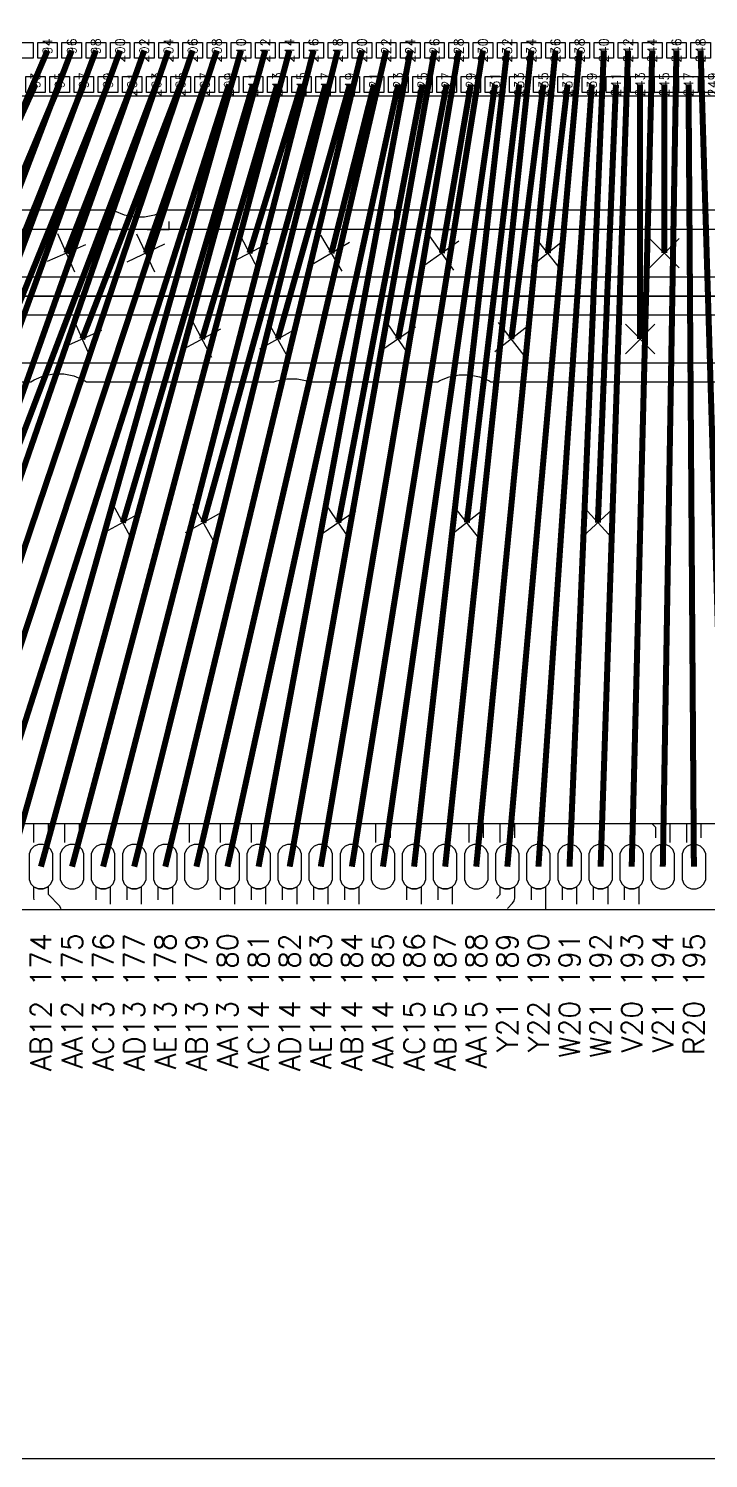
# Model space of a CAD drawing. Extents: x -8.5 to 8.5, y -8.5 to 8.5.
# Drawn here: x -2.394 to -0.097, y -8.5 to -3.672 of the extents above; entities that cross this region are included whole.
import ezdxf
from ezdxf.enums import TextEntityAlignment as Align

# ---------------------------------------------------------------- set-up
doc = ezdxf.new("R2010")
doc.units = 0
doc.header["$MEASUREMENT"] = 0
doc.linetypes.add('DASHED', pattern=[0.03, 0.015, -0.015])
for name, color, linetype in [('COPPER', 40, 'CONTINUOUS'), ('DIE_1', 5, 'CONTINUOUS'), ('DIE_PAD_1', 7, 'CONTINUOUS'), ('DIE_PAD_TEXT_1', 5, 'CONTINUOUS'), ('DIE_TEXT_1', 5, 'CONTINUOUS'), ('FINGER_PAD_1', 7, 'CONTINUOUS'), ('FINGER_TEXT_1', 4, 'CONTINUOUS'), ('RING_1', 3, 'CONTINUOUS'), ('RING_2', 1, 'CONTINUOUS'), ('TOPSOLDERMASK', 4, 'CONTINUOUS'), ('WIRE_TIER_1', 3, 'CONTINUOUS'), ('WIRE_TIER_2', 1, 'CONTINUOUS'), ('WIRE_TIER_3', 6, 'CONTINUOUS')]:
    doc.layers.add(name, color=color, linetype=linetype)
doc.styles.add('FONT0', font='romans', dxfattribs={"height": 1})

# ---------------------------------------------------------------- blocks, each defined once
blk = doc.blocks.new('FINGER-100X250OBR_1')
at = {"layer": 'FINGER_PAD_1', "flags": 128}
blk.add_lwpolyline([(0.00795, 0.07499), (-0.00795, 0.07499), (-0.02265, 0.0689), (-0.0339, 0.05765), (-0.03999, 0.04295), (-0.04, 0.035), (-0.04, -0.035), (-0.03999, -0.04295), (-0.0339, -0.05765), (-0.02265, -0.0689), (-0.00795, -0.07499), (0.00795, -0.07499), (0.02265, -0.0689), (0.0339, -0.05765), (0.03999, -0.04295), (0.04, -0.035), (0.04, 0.035), (0.03999, 0.04295), (0.0339, 0.05765), (0.02265, 0.0689)], close=True, dxfattribs=at)
blk = doc.blocks.new('WIRE_TIER_1')
at = {"layer": 'WIRE_TIER_1', "flags": 128}
for points in [[(0.04999, 0.04999), (-0.04999, -0.04998)], [(-0.04998, 0.04999), (0.04997, -0.04999)]]:
    blk.add_lwpolyline(points, dxfattribs=at)

msp = doc.modelspace()

# ---------------------------------------------------------------- linework, layer by layer
at = {"layer": 'COPPER', "linetype": 'DASHED', "ltscale": 2, "flags": 128}
for points in [[(-1.91902, -4.285), (-1.93099, -4.285), (-1.93612, -4.28843), (-1.96797, -4.30162), (-2.00178, -4.30835), (-2.03626, -4.30835), (-2.07007, -4.30162), (-2.10192, -4.28843), (-2.10705, -4.285), (-2.11902, -4.285), (-2.11902, -4.35), (-1.91902, -4.35)], [(-0.95747, -4.285), (-1.15745, -4.285), (-1.15745, -4.35), (-0.95747, -4.35)], [(-2.34026, -6.35668), (-2.36388, -6.35668), (-2.36645, -6.35719), (-2.37707, -6.35719), (-2.37707, -6.43512), (-2.37472, -6.43277), (-2.36002, -6.42668), (-2.34412, -6.42668), (-2.32942, -6.43277), (-2.32707, -6.43512), (-2.32707, -6.35719), (-2.33768, -6.35719)], [(-2.23521, -6.35669), (-2.25883, -6.35669), (-2.26139, -6.3572), (-2.27202, -6.3572), (-2.27202, -6.43513), (-2.26967, -6.43278), (-2.25497, -6.42669), (-2.23907, -6.42669), (-2.22437, -6.43278), (-2.22202, -6.43513), (-2.22202, -6.3572), (-2.23264, -6.3572)], [(-1.81501, -6.35672), (-1.83863, -6.35672), (-1.84118, -6.35723), (-1.85181, -6.35723), (-1.85181, -6.43515), (-1.84947, -6.43281), (-1.83477, -6.42672), (-1.81887, -6.42672), (-1.80417, -6.43281), (-1.80183, -6.43515), (-1.80183, -6.35723), (-1.81245, -6.35723)], [(-1.70996, -6.35673), (-1.73358, -6.35673), (-1.73611, -6.35723), (-1.74677, -6.35723), (-1.74677, -6.43517), (-1.74442, -6.43282), (-1.72972, -6.42673), (-1.71382, -6.42673), (-1.69912, -6.43282), (-1.69677, -6.43517), (-1.69677, -6.35724), (-1.70742, -6.35724)], [(-1.60491, -6.35673), (-1.62853, -6.35673), (-1.6311, -6.35724), (-1.64172, -6.35724), (-1.64172, -6.43517), (-1.63937, -6.43282), (-1.62467, -6.42673), (-1.60877, -6.42673), (-1.59407, -6.43282), (-1.59172, -6.43517), (-1.59172, -6.35724), (-1.60233, -6.35724)], [(-1.18471, -6.35676), (-1.20833, -6.35676), (-1.21089, -6.35727), (-1.22152, -6.35727), (-1.22152, -6.4352), (-1.21917, -6.43285), (-1.20447, -6.42676), (-1.18857, -6.42676), (-1.17387, -6.43285), (-1.17152, -6.4352), (-1.17152, -6.35727), (-1.18214, -6.35727)], [(-0.86956, -6.35678), (-0.89318, -6.35678), (-0.89574, -6.35729), (-0.90636, -6.35729), (-0.90637, -6.43522), (-0.90402, -6.43287), (-0.88932, -6.42678), (-0.87342, -6.42678), (-0.85872, -6.43287), (-0.85637, -6.43522), (-0.85638, -6.35729), (-0.86699, -6.35729)], [(-0.76451, -6.35679), (-0.78813, -6.35679), (-0.79068, -6.3573), (-0.80132, -6.3573), (-0.80132, -6.43523), (-0.79897, -6.43288), (-0.78427, -6.42679), (-0.76837, -6.42679), (-0.75367, -6.43288), (-0.75132, -6.43523), (-0.75132, -6.3573), (-0.76195, -6.3573)], [(-0.23926, -6.35682), (-0.26288, -6.35682), (-0.26546, -6.35733), (-0.28709, -6.35733), (-0.27606, -6.36836), (-0.27607, -6.43526), (-0.27372, -6.43291), (-0.25902, -6.42682), (-0.24312, -6.42682), (-0.22842, -6.43291), (-0.22607, -6.43526), (-0.22608, -6.3582), (-0.22607, -6.35801), (-0.22611, -6.35733), (-0.23667, -6.35733)], [(-0.13421, -6.35683), (-0.15783, -6.35683), (-0.16039, -6.35734), (-0.17101, -6.35734), (-0.17102, -6.43527), (-0.16867, -6.43292), (-0.15397, -6.42683), (-0.13807, -6.42683), (-0.12337, -6.43292), (-0.12102, -6.43527), (-0.12103, -6.35734), (-0.13164, -6.35734)], [(-2.32708, -6.56823), (-2.32942, -6.57057), (-2.34412, -6.57666), (-2.36002, -6.57666), (-2.37472, -6.57057), (-2.37706, -6.56823), (-2.37706, -6.60667), (-2.37516, -6.61623), (-2.36974, -6.62434), (-2.34741, -6.64666), (-2.34026, -6.64666), (-2.33774, -6.64616), (-2.28355, -6.64616), (-2.28446, -6.64163), (-2.28988, -6.63352), (-2.28991, -6.6335), (-2.32708, -6.59632)], [(-2.11697, -6.56824), (-2.11932, -6.57059), (-2.13402, -6.57668), (-2.14992, -6.57668), (-2.16462, -6.57059), (-2.16697, -6.56824), (-2.16697, -6.64617), (-2.15634, -6.64617), (-2.15378, -6.64668), (-2.13016, -6.64668), (-2.12761, -6.64617), (-2.11697, -6.64617)], [(-2.01193, -6.56826), (-2.01427, -6.5706), (-2.02897, -6.57669), (-2.04487, -6.57669), (-2.05957, -6.5706), (-2.06191, -6.56826), (-2.06191, -6.64618), (-2.0513, -6.64618), (-2.04873, -6.64669), (-2.02511, -6.64669), (-2.02254, -6.64618), (-2.01193, -6.64618)], [(-1.90687, -6.56825), (-1.90922, -6.5706), (-1.92392, -6.57669), (-1.93982, -6.57669), (-1.95452, -6.5706), (-1.95687, -6.56825), (-1.95686, -6.64618), (-1.94622, -6.64618), (-1.94368, -6.64669), (-1.92006, -6.64669), (-1.91753, -6.64619), (-1.90688, -6.64619)], [(-1.69677, -6.56827), (-1.69912, -6.57062), (-1.71382, -6.57671), (-1.72972, -6.57671), (-1.74442, -6.57062), (-1.74677, -6.56827), (-1.74677, -6.6462), (-1.73615, -6.6462), (-1.73358, -6.64671), (-1.70996, -6.64671), (-1.7074, -6.6462), (-1.69677, -6.6462)], [(-1.59172, -6.56827), (-1.59407, -6.57062), (-1.60877, -6.57671), (-1.62467, -6.57671), (-1.63937, -6.57062), (-1.64172, -6.56827), (-1.64172, -6.64621), (-1.63107, -6.64621), (-1.62853, -6.64671), (-1.60491, -6.64671), (-1.60238, -6.64621), (-1.59172, -6.64621)], [(-1.48668, -6.56829), (-1.48902, -6.57063), (-1.50372, -6.57672), (-1.51962, -6.57672), (-1.53432, -6.57063), (-1.53666, -6.56829), (-1.53667, -6.64621), (-1.52604, -6.64621), (-1.52348, -6.64672), (-1.49986, -6.64672), (-1.49731, -6.64621), (-1.48667, -6.64621)], [(-1.38162, -6.56829), (-1.38397, -6.57064), (-1.39867, -6.57673), (-1.41457, -6.57673), (-1.42927, -6.57064), (-1.43162, -6.56829), (-1.43161, -6.64622), (-1.421, -6.64622), (-1.41843, -6.64673), (-1.39481, -6.64673), (-1.39225, -6.64622), (-1.38163, -6.64622)], [(-1.27658, -6.5683), (-1.27892, -6.57064), (-1.29362, -6.57673), (-1.30952, -6.57673), (-1.32422, -6.57064), (-1.32656, -6.5683), (-1.32657, -6.64623), (-1.31592, -6.64623), (-1.31338, -6.64673), (-1.28976, -6.64673), (-1.28723, -6.64623), (-1.27657, -6.64623)], [(-1.06648, -6.56832), (-1.06882, -6.57066), (-1.08352, -6.57675), (-1.09942, -6.57675), (-1.11412, -6.57066), (-1.11646, -6.56832), (-1.11647, -6.64624), (-1.10585, -6.64624), (-1.10328, -6.64675), (-1.07966, -6.64675), (-1.0771, -6.64624), (-1.06647, -6.64624)], [(-0.96143, -6.56832), (-0.96377, -6.57066), (-0.97847, -6.57675), (-0.99437, -6.57675), (-1.00907, -6.57066), (-1.01141, -6.56832), (-1.01142, -6.64625), (-1.00077, -6.64625), (-0.99823, -6.64675), (-0.97461, -6.64675), (-0.97208, -6.64625), (-0.96142, -6.64625)], [(-0.75133, -6.56834), (-0.75367, -6.57068), (-0.76837, -6.57677), (-0.78427, -6.57677), (-0.79897, -6.57068), (-0.80131, -6.56834), (-0.80131, -6.59729), (-0.82379, -6.61978), (-0.82382, -6.6198), (-0.82924, -6.62791), (-0.83114, -6.63747), (-0.83115, -6.63747), (-0.83115, -6.64625), (-0.7907, -6.64626), (-0.78813, -6.64677), (-0.78012, -6.64677), (-0.75865, -6.62531), (-0.75323, -6.6172), (-0.75132, -6.60764), (-0.75133, -6.60759)], [(-0.64628, -6.56835), (-0.64862, -6.57069), (-0.66332, -6.57678), (-0.67922, -6.57678), (-0.69392, -6.57069), (-0.69626, -6.56835), (-0.69627, -6.63018), (-0.6971, -6.6313), (-0.69836, -6.6334), (-0.69941, -6.63562), (-0.70009, -6.63752), (-0.70884, -6.64627), (-0.68567, -6.64627), (-0.68308, -6.64678), (-0.65946, -6.64678), (-0.65688, -6.64627), (-0.64707, -6.64627), (-0.64676, -6.645), (-0.6464, -6.64258), (-0.64627, -6.64013)], [(-0.54123, -6.56835), (-0.54357, -6.57069), (-0.55827, -6.57678), (-0.57417, -6.57678), (-0.58887, -6.57069), (-0.59121, -6.56835), (-0.59122, -6.64627), (-0.58058, -6.64627), (-0.57803, -6.64678), (-0.55441, -6.64678), (-0.55187, -6.64627), (-0.54122, -6.64627)], [(-0.43618, -6.56836), (-0.43852, -6.5707), (-0.45322, -6.57679), (-0.46912, -6.57679), (-0.48382, -6.5707), (-0.48616, -6.56836), (-0.48617, -6.64628), (-0.47555, -6.64628), (-0.47298, -6.64679), (-0.44936, -6.64679), (-0.4468, -6.64628), (-0.43617, -6.64628)], [(-0.33112, -6.56836), (-0.33347, -6.57071), (-0.34817, -6.5768), (-0.36407, -6.5768), (-0.37877, -6.57071), (-0.38112, -6.56836), (-0.38111, -6.64629), (-0.37052, -6.64629), (-0.36793, -6.6468), (-0.34431, -6.6468), (-0.34173, -6.64629), (-0.33113, -6.64629)]]:
    msp.add_lwpolyline(points, close=True, dxfattribs=at)
at = {"layer": 'DIE_1', "flags": 128}
msp.add_lwpolyline([(-3.9, -3.9), (-3.9, 3.9), (3.9, 3.9), (3.9, -3.9)], close=True, dxfattribs=at)
at = {"layer": 'DIE_PAD_1', "flags": 128}
for points in [[(-2.44452, -3.772), (-2.44452, -3.719), (-2.37852, -3.719), (-2.37852, -3.772)], [(-2.3628, -3.772), (-2.3628, -3.719), (-2.2968, -3.719), (-2.2968, -3.772)], [(-2.28108, -3.772), (-2.28108, -3.719), (-2.21508, -3.719), (-2.21508, -3.772)], [(-2.19935, -3.772), (-2.19935, -3.719), (-2.13335, -3.719), (-2.13335, -3.772)], [(-2.11763, -3.772), (-2.11763, -3.719), (-2.05163, -3.719), (-2.05163, -3.772)], [(-2.03591, -3.772), (-2.03591, -3.719), (-1.96991, -3.719), (-1.96991, -3.772)], [(-1.95418, -3.772), (-1.95418, -3.719), (-1.88818, -3.719), (-1.88818, -3.772)], [(-1.87246, -3.772), (-1.87246, -3.719), (-1.80646, -3.719), (-1.80646, -3.772)], [(-1.79074, -3.772), (-1.79074, -3.719), (-1.72474, -3.719), (-1.72474, -3.772)], [(-1.70901, -3.772), (-1.70901, -3.719), (-1.64301, -3.719), (-1.64301, -3.772)], [(-1.62729, -3.772), (-1.62729, -3.719), (-1.56129, -3.719), (-1.56129, -3.772)], [(-1.54557, -3.772), (-1.54557, -3.719), (-1.47957, -3.719), (-1.47957, -3.772)], [(-1.46385, -3.772), (-1.46385, -3.719), (-1.39785, -3.719), (-1.39785, -3.772)], [(-1.38212, -3.772), (-1.38212, -3.719), (-1.31612, -3.719), (-1.31612, -3.772)], [(-1.3004, -3.772), (-1.3004, -3.719), (-1.2344, -3.719), (-1.2344, -3.772)], [(-1.21868, -3.772), (-1.21868, -3.719), (-1.15268, -3.719), (-1.15268, -3.772)], [(-1.13695, -3.772), (-1.13695, -3.719), (-1.07095, -3.719), (-1.07095, -3.772)], [(-1.05523, -3.772), (-1.05523, -3.719), (-0.98923, -3.719), (-0.98923, -3.772)], [(-0.97351, -3.772), (-0.97351, -3.719), (-0.90751, -3.719), (-0.90751, -3.772)], [(-0.89179, -3.772), (-0.89179, -3.719), (-0.82579, -3.719), (-0.82579, -3.772)], [(-0.81006, -3.772), (-0.81006, -3.719), (-0.74406, -3.719), (-0.74406, -3.772)], [(-0.72834, -3.772), (-0.72834, -3.719), (-0.66234, -3.719), (-0.66234, -3.772)], [(-0.64662, -3.772), (-0.64662, -3.719), (-0.58062, -3.719), (-0.58062, -3.772)], [(-0.56489, -3.772), (-0.56489, -3.719), (-0.49889, -3.719), (-0.49889, -3.772)], [(-0.48317, -3.772), (-0.48317, -3.719), (-0.41717, -3.719), (-0.41717, -3.772)], [(-0.40145, -3.772), (-0.40145, -3.719), (-0.33545, -3.719), (-0.33545, -3.772)], [(-0.31972, -3.772), (-0.31972, -3.719), (-0.25372, -3.719), (-0.25372, -3.772)], [(-0.238, -3.772), (-0.238, -3.719), (-0.172, -3.719), (-0.172, -3.772)], [(-0.15628, -3.772), (-0.15628, -3.719), (-0.09028, -3.719), (-0.09028, -3.772)], [(-2.40366, -3.887), (-2.40366, -3.834), (-2.33766, -3.834), (-2.33766, -3.887)], [(-2.32194, -3.887), (-2.32194, -3.834), (-2.25594, -3.834), (-2.25594, -3.887)], [(-2.24021, -3.887), (-2.24021, -3.834), (-2.17421, -3.834), (-2.17421, -3.887)], [(-2.15849, -3.887), (-2.15849, -3.834), (-2.09249, -3.834), (-2.09249, -3.887)], [(-2.07677, -3.887), (-2.07677, -3.834), (-2.01077, -3.834), (-2.01077, -3.887)], [(-1.99504, -3.887), (-1.99504, -3.834), (-1.92904, -3.834), (-1.92904, -3.887)], [(-1.91332, -3.887), (-1.91332, -3.834), (-1.84732, -3.834), (-1.84732, -3.887)], [(-1.8316, -3.887), (-1.8316, -3.834), (-1.7656, -3.834), (-1.7656, -3.887)], [(-1.74988, -3.887), (-1.74988, -3.834), (-1.68388, -3.834), (-1.68388, -3.887)], [(-1.66816, -3.887), (-1.66816, -3.834), (-1.60216, -3.834), (-1.60216, -3.887)], [(-1.58643, -3.887), (-1.58643, -3.834), (-1.52043, -3.834), (-1.52043, -3.887)], [(-1.50471, -3.887), (-1.50471, -3.834), (-1.43871, -3.834), (-1.43871, -3.887)], [(-1.42298, -3.887), (-1.42298, -3.834), (-1.35698, -3.834), (-1.35698, -3.887)], [(-1.34126, -3.887), (-1.34126, -3.834), (-1.27526, -3.834), (-1.27526, -3.887)], [(-1.25954, -3.887), (-1.25954, -3.834), (-1.19354, -3.834), (-1.19354, -3.887)], [(-1.17782, -3.887), (-1.17782, -3.834), (-1.11182, -3.834), (-1.11182, -3.887)], [(-1.09609, -3.887), (-1.09609, -3.834), (-1.03009, -3.834), (-1.03009, -3.887)], [(-1.01437, -3.887), (-1.01437, -3.834), (-0.94837, -3.834), (-0.94837, -3.887)], [(-0.93265, -3.887), (-0.93265, -3.834), (-0.86665, -3.834), (-0.86665, -3.887)], [(-0.85092, -3.887), (-0.85092, -3.834), (-0.78492, -3.834), (-0.78492, -3.887)], [(-0.7692, -3.887), (-0.7692, -3.834), (-0.7032, -3.834), (-0.7032, -3.887)], [(-0.68748, -3.887), (-0.68748, -3.834), (-0.62148, -3.834), (-0.62148, -3.887)], [(-0.60576, -3.887), (-0.60576, -3.834), (-0.53976, -3.834), (-0.53976, -3.887)], [(-0.52403, -3.887), (-0.52403, -3.834), (-0.45803, -3.834), (-0.45803, -3.887)], [(-0.44231, -3.887), (-0.44231, -3.834), (-0.37631, -3.834), (-0.37631, -3.887)], [(-0.36059, -3.887), (-0.36059, -3.834), (-0.29459, -3.834), (-0.29459, -3.887)], [(-0.27886, -3.887), (-0.27886, -3.834), (-0.21286, -3.834), (-0.21286, -3.887)], [(-0.19714, -3.887), (-0.19714, -3.834), (-0.13114, -3.834), (-0.13114, -3.887)], [(-0.11542, -3.887), (-0.11542, -3.834), (-0.04942, -3.834), (-0.04942, -3.887)]]:
    msp.add_lwpolyline(points, close=True, dxfattribs=at)
at = {"layer": 'DIE_TEXT_1'}
msp.add_lwpolyline([(-8.5, -8.5), (8.5, -8.5), (8.5, 8.5), (-8.5, 8.5), (-8.5, -8.5)], dxfattribs=at)
at = {"layer": 'RING_1', "flags": 128}
msp.add_lwpolyline([(-4.35, -2.7), (-4.51, -2.7), (-4.51, -4.15267), (-4.15267, -4.51), (4.15267, -4.51), (4.5044, -4.15827), (4.39429, -4.04815), (4.0864, -4.35), (-4.0864, -4.35), (-4.35, -4.0864)], close=True, dxfattribs=at)
at = {"layer": 'RING_2', "flags": 128}
msp.add_lwpolyline([(4.8, 0.56586), (4.64, 0.56586), (4.64, -4.20652), (4.20652, -4.64), (-4.20652, -4.64), (-4.64, -4.20652), (-4.64, -2.68106), (-4.68397, -2.68106), (-4.72144, -2.71853), (-4.73381, -2.7268), (-4.74756, -2.73249), (-4.76216, -2.73539), (-4.8, -2.73539), (-4.8, -4.27279), (-4.27279, -4.8), (4.27279, -4.8), (4.8, -4.27279)], close=True, dxfattribs=at)
at = {"layer": 'TOPSOLDERMASK', "flags": 128}
for points in [[(0.03854, -4.285), (-1.93099, -4.285), (-1.93612, -4.28843), (-1.96797, -4.30162), (-2.00178, -4.30835), (-2.03626, -4.30835), (-2.07007, -4.30162), (-2.10192, -4.28843), (-2.10705, -4.285), (-4.05946, -4.285), (-4.285, -4.05946), (-4.285, -2.67306), (-4.32, -2.63806), (-4.32, -0.22113), (-4.32025, -0.21986), (-4.32001, -0.21864), (-4.32001, -0.19502), (-4.32401, -0.1749), (-4.32401, -0.1665), (-4.32, -0.14635), (-4.32, 2.53806)], [(-2.88021, -4.865), (-2.38662, -4.865), (-2.37537, -4.85748), (-2.34352, -4.84429), (-2.30971, -4.83756), (-2.27523, -4.83756), (-2.24142, -4.84429), (-2.20957, -4.85748), (-2.19832, -4.865), (-1.56471, -4.865), (-1.55505, -4.861), (-1.52124, -4.85427), (-1.48676, -4.85427), (-1.45295, -4.861), (-1.44329, -4.865), (-1.01127, -4.865), (-1.00468, -4.8606), (-0.97283, -4.84741), (-0.93902, -4.84068), (-0.90454, -4.84068), (-0.87073, -4.84741), (-0.83888, -4.8606), (-0.83229, -4.865), (0.68748, -4.865)], [(-0.05532, -6.35735), (-0.13164, -6.35734), (-0.13421, -6.35683), (-0.15783, -6.35683), (-0.16039, -6.35734), (-0.23667, -6.35733), (-0.23926, -6.35682), (-0.26288, -6.35682), (-0.26546, -6.35733), (-0.34176, -6.35733), (-0.34431, -6.35682), (-0.36793, -6.35682), (-0.37047, -6.35733), (-0.44679, -6.35732), (-0.44936, -6.35681), (-0.47298, -6.35681), (-0.47554, -6.35732), (-0.55183, -6.35731), (-0.55441, -6.3568), (-0.57803, -6.3568), (-0.5806, -6.35731), (-0.65692, -6.35731), (-0.65946, -6.3568), (-0.68308, -6.3568), (-0.68561, -6.3573), (-0.76195, -6.3573), (-0.76451, -6.35679), (-0.78813, -6.35679), (-0.79068, -6.3573), (-0.86699, -6.35729), (-0.86956, -6.35678), (-0.89318, -6.35678), (-0.89574, -6.35729), (-0.97202, -6.35728), (-0.97461, -6.35677), (-0.99823, -6.35677), (-1.00081, -6.35728), (-1.07711, -6.35728), (-1.07966, -6.35677), (-1.10328, -6.35677), (-1.10582, -6.35728), (-1.18214, -6.35727), (-1.18471, -6.35676), (-1.20833, -6.35676), (-1.21089, -6.35727), (-1.28718, -6.35726), (-1.28976, -6.35675), (-1.31338, -6.35675), (-1.31595, -6.35726), (-1.39226, -6.35726), (-1.39481, -6.35675), (-1.41843, -6.35675), (-1.42097, -6.35725), (-1.4973, -6.35725), (-1.49986, -6.35674), (-1.52348, -6.35674), (-1.52603, -6.35725), (-1.60233, -6.35724), (-1.60491, -6.35673), (-1.62853, -6.35673), (-1.6311, -6.35724), (-1.70742, -6.35724), (-1.70996, -6.35673), (-1.73358, -6.35673), (-1.73611, -6.35723), (-1.81245, -6.35723), (-1.81501, -6.35672), (-1.83863, -6.35672), (-1.84118, -6.35723), (-1.91749, -6.35722), (-1.92006, -6.35671), (-1.94368, -6.35671), (-1.94624, -6.35722), (-2.02257, -6.35721), (-2.02511, -6.35671), (-2.04873, -6.35671), (-2.05126, -6.35721), (-2.12761, -6.35721), (-2.13016, -6.3567), (-2.15378, -6.3567), (-2.15632, -6.35721), (-2.23264, -6.3572), (-2.23521, -6.35669), (-2.25883, -6.35669), (-2.26139, -6.3572), (-2.33768, -6.35719), (-2.34026, -6.35668), (-2.36388, -6.35668), (-2.36645, -6.35719), (-2.44277, -6.35719)], [(-2.44276, -6.64615), (-2.3664, -6.64616), (-2.36388, -6.64666), (-2.34026, -6.64666), (-2.33774, -6.64616), (-2.26137, -6.64616), (-2.25883, -6.64667), (-2.23521, -6.64667), (-2.23268, -6.64617), (-2.15634, -6.64617), (-2.15378, -6.64668), (-2.13016, -6.64668), (-2.12761, -6.64617), (-2.0513, -6.64618), (-2.04873, -6.64669), (-2.02511, -6.64669), (-2.02254, -6.64618), (-1.94622, -6.64618), (-1.94368, -6.64669), (-1.92006, -6.64669), (-1.91753, -6.64619), (-1.84119, -6.64619), (-1.83863, -6.6467), (-1.81501, -6.6467), (-1.81246, -6.64619), (-1.73615, -6.6462), (-1.73358, -6.64671), (-1.70996, -6.64671), (-1.7074, -6.6462), (-1.63107, -6.64621), (-1.62853, -6.64671), (-1.60491, -6.64671), (-1.60238, -6.64621), (-1.52604, -6.64621), (-1.52348, -6.64672), (-1.49986, -6.64672), (-1.49731, -6.64621), (-1.421, -6.64622), (-1.41843, -6.64673), (-1.39481, -6.64673), (-1.39225, -6.64622), (-1.31592, -6.64623), (-1.31338, -6.64673), (-1.28976, -6.64673), (-1.28723, -6.64623), (-1.21089, -6.64623), (-1.20833, -6.64674), (-1.18471, -6.64674), (-1.18216, -6.64623), (-1.10585, -6.64624), (-1.10328, -6.64675), (-1.07966, -6.64675), (-1.0771, -6.64624), (-1.00077, -6.64625), (-0.99823, -6.64675), (-0.97461, -6.64675), (-0.97208, -6.64625), (-0.89573, -6.64625), (-0.89318, -6.64676), (-0.86956, -6.64676), (-0.86701, -6.64625), (-0.7907, -6.64626), (-0.78813, -6.64677), (-0.76451, -6.64677), (-0.76195, -6.64626), (-0.68567, -6.64627), (-0.68308, -6.64678), (-0.65946, -6.64678), (-0.65688, -6.64627), (-0.58058, -6.64627), (-0.57803, -6.64678), (-0.55441, -6.64678), (-0.55187, -6.64627), (-0.47555, -6.64628), (-0.47298, -6.64679), (-0.44936, -6.64679), (-0.4468, -6.64628), (-0.37052, -6.64629), (-0.36793, -6.6468), (-0.34431, -6.6468), (-0.34173, -6.64629), (-0.26543, -6.64629), (-0.26288, -6.6468), (-0.23926, -6.6468), (-0.23672, -6.64629), (-0.1604, -6.6463), (-0.15783, -6.64681), (-0.13421, -6.64681), (-0.13165, -6.6463), (-0.05536, -6.64631)]]:
    msp.add_lwpolyline(points, dxfattribs=at)
msp.add_lwpolyline([(-4.17958, -4.575), (4.17958, -4.575)], close=True, dxfattribs=at)
at = {"layer": 'WIRE_TIER_1', "const_width": 0.0203}
for points in [[(-2.20721, -3.8605), (-2.80195, -5.34)], [(-2.37066, -3.8605), (-2.62853, -4.43)], [(-1.96204, -3.8605), (-2.52666, -5.34)], [(-2.12549, -3.8605), (-2.47425, -4.72)], [(-2.04377, -3.8605), (-2.26639, -4.43)], [(-1.88032, -3.8605), (-2.21248, -4.72)], [(-1.63516, -3.8605), (-2.07517, -5.34)], [(-1.7986, -3.8605), (-1.99785, -4.43)], [(-1.55343, -3.8605), (-1.80791, -4.72)], [(-1.38998, -3.8605), (-1.80326, -5.34)], [(-1.47171, -3.8605), (-1.64758, -4.43)], [(-1.30826, -3.8605), (-1.55187, -4.72)], [(-1.22654, -3.8605), (-1.37069, -4.43)], [(-1.06309, -3.8605), (-1.34714, -5.34)], [(-0.98137, -3.8605), (-1.14517, -4.72)], [(-0.89965, -3.8605), (-0.99782, -4.43)], [(-0.7362, -3.8605), (-0.91319, -5.34)], [(-0.65448, -3.8605), (-0.76274, -4.72)], [(-0.57276, -3.8605), (-0.63963, -4.43)], [(-0.40931, -3.8605), (-0.47054, -5.34)], [(-0.32759, -3.8605), (-0.32759, -4.72)], [(-0.24586, -3.8605), (-0.24586, -4.43)]]:
    msp.add_lwpolyline(points, dxfattribs=at)
at = {"layer": 'WIRE_TIER_2', "const_width": 0.0203}
for points in [[(-2.28894, -3.8605), (-3.40257, -6.50161)], [(-1.71688, -3.8605), (-2.56217, -6.50166)], [(-1.14482, -3.8605), (-1.72177, -6.50172)], [(-0.81792, -3.8605), (-1.19652, -6.50175)], [(-0.49103, -3.8605), (-0.67127, -6.50179)], [(-0.16414, -3.8605), (-0.14602, -6.50182)]]:
    msp.add_lwpolyline(points, dxfattribs=at)
at = {"layer": 'WIRE_TIER_3', "const_width": 0.0203}
for points in [[(-2.3298, -3.7455), (-3.50762, -6.5016)], [(-2.24808, -3.7455), (-3.29752, -6.50161)], [(-2.16635, -3.7455), (-3.19247, -6.50162)], [(-2.08463, -3.7455), (-3.08742, -6.50163)], [(-2.00291, -3.7455), (-2.98237, -6.50163)], [(-1.92118, -3.7455), (-2.87732, -6.50164)], [(-1.83946, -3.7455), (-2.77227, -6.50165)], [(-1.75774, -3.7455), (-2.66722, -6.50165)], [(-1.67601, -3.7455), (-2.45712, -6.50167)], [(-1.59429, -3.7455), (-2.35207, -6.50167)], [(-1.51257, -3.7455), (-2.24702, -6.50168)], [(-1.43085, -3.7455), (-2.14197, -6.50169)], [(-1.34912, -3.7455), (-2.03692, -6.5017)], [(-1.2674, -3.7455), (-1.93187, -6.5017)], [(-1.18568, -3.7455), (-1.82682, -6.50171)], [(-1.10395, -3.7455), (-1.61672, -6.50172)], [(-1.02223, -3.7455), (-1.51167, -6.50173)], [(-0.94051, -3.7455), (-1.40662, -6.50174)], [(-0.85879, -3.7455), (-1.30157, -6.50174)], [(-0.77706, -3.7455), (-1.09147, -6.50176)], [(-0.69534, -3.7455), (-0.98642, -6.50176)], [(-0.61362, -3.7455), (-0.88137, -6.50177)], [(-0.53189, -3.7455), (-0.77632, -6.50178)], [(-0.45017, -3.7455), (-0.56622, -6.50179)], [(-0.36845, -3.7455), (-0.46117, -6.5018)], [(-0.28672, -3.7455), (-0.35612, -6.50181)], [(-0.205, -3.7455), (-0.25107, -6.50181)], [(-0.12328, -3.7455), (-0.04096, -6.50183)]]:
    msp.add_lwpolyline(points, dxfattribs=at)

# ---------------------------------------------------------------- block references
at = {"layer": 'FINGER_PAD_1', "rotation": 179.996}
for p in [(-2.35207, -6.50167), (-2.24702, -6.50168), (-2.14197, -6.50169), (-2.03692, -6.5017), (-1.93187, -6.5017), (-1.82682, -6.50171), (-1.72177, -6.50172), (-1.61672, -6.50172), (-1.51167, -6.50173), (-1.40662, -6.50174), (-1.30157, -6.50174), (-1.19652, -6.50175), (-1.09147, -6.50176), (-0.98642, -6.50176), (-0.88137, -6.50177), (-0.77632, -6.50178), (-0.67127, -6.50179), (-0.56622, -6.50179), (-0.46117, -6.5018), (-0.35612, -6.50181), (-0.25107, -6.50181), (-0.14602, -6.50182)]:
    msp.add_blockref('FINGER-100X250OBR_1', p, dxfattribs=at)
at = {"layer": 'WIRE_TIER_1'}
for p, rotation in [((-2.26639, -4.43), -111.351), ((-1.99785, -4.43), -109.283), ((-1.64758, -4.43), -107.161), ((-1.37069, -4.43), -104.204), ((-0.99782, -4.43), -99.78), ((-0.63963, -4.43), -96.69700000000002), ((-0.24586, -4.43), -90), ((-2.21248, -4.72), -111.129), ((-1.80791, -4.72), -106.493), ((-1.55187, -4.72), -105.824), ((-1.14517, -4.72), -100.79), ((-0.76274, -4.72), -97.17900000000002), ((-0.32759, -4.72), -90), ((-2.07517, -5.34), -106.563), ((-1.80326, -5.34), -105.607), ((-1.34714, -5.34), -100.868), ((-0.91319, -5.34), -96.822), ((-0.47054, -5.34), -92.37)]:
    msp.add_blockref('WIRE_TIER_1', p, dxfattribs=dict(at, rotation=rotation))

# ---------------------------------------------------------------- texts
at = {"layer": 'DIE_PAD_TEXT_1', "style": 'FONT0'}
for s, p in [('194', (-2.3298, -3.7455)), ('196', (-2.24808, -3.7455)), ('198', (-2.16635, -3.7455)), ('200', (-2.08463, -3.7455)), ('202', (-2.00291, -3.7455)), ('204', (-1.92118, -3.7455)), ('206', (-1.83946, -3.7455)), ('208', (-1.75774, -3.7455)), ('210', (-1.67601, -3.7455)), ('212', (-1.59429, -3.7455)), ('214', (-1.51257, -3.7455)), ('216', (-1.43085, -3.7455)), ('218', (-1.34912, -3.7455)), ('220', (-1.2674, -3.7455)), ('222', (-1.18568, -3.7455)), ('224', (-1.10395, -3.7455)), ('226', (-1.02223, -3.7455)), ('228', (-0.94051, -3.7455)), ('230', (-0.85879, -3.7455)), ('232', (-0.77706, -3.7455)), ('234', (-0.69534, -3.7455)), ('236', (-0.61362, -3.7455)), ('238', (-0.53189, -3.7455)), ('240', (-0.45017, -3.7455)), ('242', (-0.36845, -3.7455)), ('244', (-0.28672, -3.7455)), ('246', (-0.205, -3.7455)), ('248', (-0.12328, -3.7455)), ('193', (-2.37066, -3.8605)), ('195', (-2.28894, -3.8605)), ('197', (-2.20721, -3.8605)), ('199', (-2.12549, -3.8605)), ('201', (-2.04377, -3.8605)), ('203', (-1.96204, -3.8605)), ('205', (-1.88032, -3.8605)), ('207', (-1.7986, -3.8605)), ('209', (-1.71688, -3.8605)), ('211', (-1.63516, -3.8605)), ('213', (-1.55343, -3.8605)), ('215', (-1.47171, -3.8605)), ('217', (-1.38998, -3.8605)), ('219', (-1.30826, -3.8605)), ('221', (-1.22654, -3.8605)), ('223', (-1.14482, -3.8605)), ('225', (-1.06309, -3.8605)), ('227', (-0.98137, -3.8605)), ('229', (-0.89965, -3.8605)), ('231', (-0.81792, -3.8605)), ('233', (-0.7362, -3.8605)), ('235', (-0.65448, -3.8605)), ('237', (-0.57276, -3.8605)), ('239', (-0.49103, -3.8605)), ('241', (-0.40931, -3.8605)), ('243', (-0.32759, -3.8605)), ('245', (-0.24586, -3.8605)), ('247', (-0.16414, -3.8605)), ('249', (-0.08242, -3.8605))]:
    msp.add_text(s, height=0.0318, rotation=90, dxfattribs=at).set_placement(p, align=Align.MIDDLE_CENTER)
at = {"layer": 'FINGER_TEXT_1', "style": 'FONT0'}
for s, p in [('AB12 174', (-2.35207, -6.72666)), ('AA12 175', (-2.24702, -6.72667)), ('AC13 176', (-2.14197, -6.72668)), ('AD13 177', (-2.03692, -6.72669)), ('AE13 178', (-1.93187, -6.72669)), ('AB13 179', (-1.82682, -6.7267)), ('AA13 180', (-1.72177, -6.72671)), ('AC14 181', (-1.61672, -6.72671)), ('AD14 182', (-1.51167, -6.72672)), ('AE14 183', (-1.40662, -6.72673)), ('AB14 184', (-1.30157, -6.72673)), ('AA14 185', (-1.19652, -6.72674)), ('AC15 186', (-1.09147, -6.72675)), ('AB15 187', (-0.98642, -6.72675)), ('AA15 188', (-0.88137, -6.72676)), ('Y21 189', (-0.77632, -6.72677)), ('Y22 190', (-0.67127, -6.72678)), ('W20 191', (-0.56622, -6.72678)), ('W21 192', (-0.46117, -6.72679)), ('V20 193', (-0.35612, -6.7268)), ('V21 194', (-0.25107, -6.7268)), ('R20 195', (-0.14602, -6.72681))]:
    msp.add_text(s, height=0.07, rotation=450, dxfattribs=at).set_placement(p, align=Align.MIDDLE_RIGHT)

doc.saveas('drawing.dxf')
